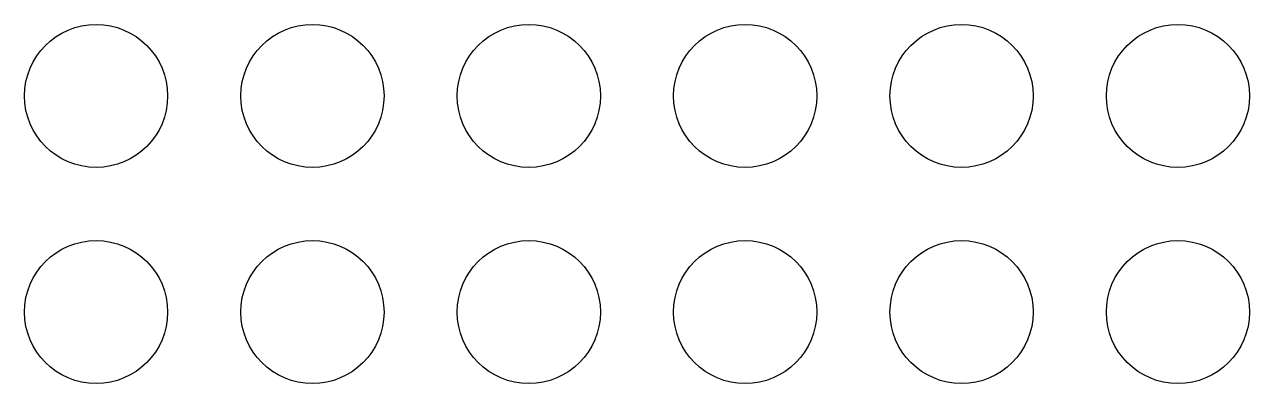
# Model space of a CAD drawing. Header units: metres. Extents: x -8 to 128, y -8 to 32.
import ezdxf

# ---------------------------------------------------------------- set-up
doc = ezdxf.new("R2010")
doc.units = ezdxf.units.M

msp = doc.modelspace()

# ---------------------------------------------------------------- linework, layer by layer
at = {"layer": 'HOLES'}
for centre in [(0, 24), (24, 24), (48, 24), (72, 24), (96, 24), (120, 24), (0, 0), (24, 0), (48, 0), (72, 0), (96, 0), (120, 0)]:
    msp.add_circle(centre, 7.94, dxfattribs=at)

doc.saveas('drawing.dxf')
